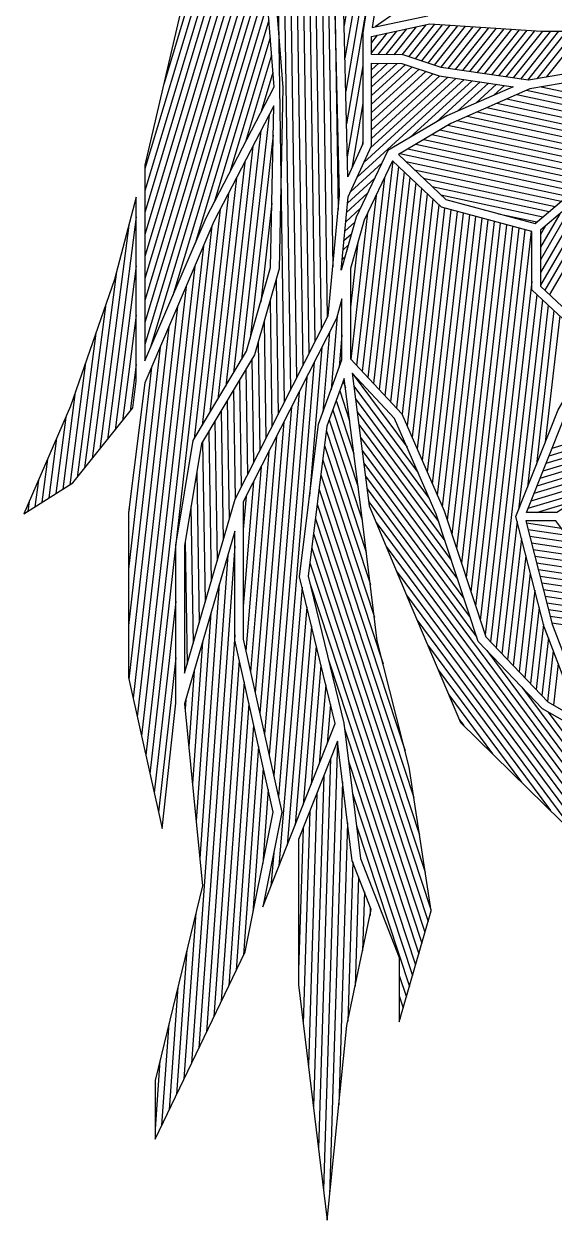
# Model space of a CAD drawing. Header units: inches. Extents: x 2353 to 7560, y 2047 to 3875.
# Drawn here: x 5100.2 to 5290.6, y 3191.6 to 3620.8 of the extents above; entities that cross this region are included whole.
import ezdxf

# ---------------------------------------------------------------- set-up
doc = ezdxf.new("R2010")
doc.units = ezdxf.units.IN
doc.header["$MEASUREMENT"] = 0
for name, color, linetype in [('Layer1', 2, 'Continuous'), ('Layer2', 3, 'Continuous'), ('Layer3', 4, 'Continuous'), ('Layer4', 5, 'Continuous'), ('offsets', 1, 'Continuous')]:
    doc.layers.add(name, color=color, linetype=linetype)

msp = doc.modelspace()

# ---------------------------------------------------------------- linework, layer by layer
at = {"layer": 'Layer1'}
for p, q in [((5209.76, 3769.97), (5213.1, 3554.22)), ((5207.55, 3766.43), (5211.14, 3533.7)), ((5205.33, 3762.9), (5209.15, 3515.45)), ((5200.89, 3755.82), (5204.74, 3506.77)), ((5203.11, 3759.36), (5206.94, 3511.11)), ((5203.11, 3759.36), (5206.94, 3511.11)), ((5198.67, 3752.28), (5202.53, 3502.43)), ((5196.49, 3746.8), (5200.33, 3498.09)), ((5194.37, 3736.72), (5198.12, 3493.75)), ((5192.25, 3726.65), (5195.92, 3489.41)), ((5190.14, 3716.57), (5193.71, 3485.07)), ((5190.14, 3716.57), (5193.71, 3485.07)), ((5232.65, 3571.64), (5223.75, 3493.94)), ((5234.71, 3569.68), (5225.79, 3491.76)), ((5236.78, 3567.72), (5227.83, 3489.58)), ((5229.67, 3565.55), (5221.72, 3496.11)), ((5238.84, 3565.76), (5229.87, 3487.41)), ((5240.9, 3563.8), (5231.91, 3485.23)), ((5226.66, 3559.27), (5219.68, 3498.29)), ((5242.96, 3561.84), (5233.95, 3483.06)), ((5245.03, 3559.88), (5235.98, 3480.82)), ((5247.09, 3557.91), (5237.79, 3476.66)), ((5249.15, 3555.95), (5239.6, 3472.49)), ((5251.29, 3554.7), (5241.41, 3468.33)), ((5253.51, 3554.11), (5243.22, 3464.16)), ((5223.65, 3552.99), (5217.64, 3500.46)), ((5255.73, 3553.51), (5245.03, 3460)), ((5257.95, 3552.92), (5246.84, 3455.83)), ((5260.17, 3552.33), (5248.65, 3451.67)), ((5262.39, 3551.73), (5250.46, 3447.5)), ((5264.61, 3551.14), (5252.2, 3442.71)), ((5266.83, 3550.54), (5253.9, 3437.57)), ((5269.05, 3549.95), (5255.6, 3432.44)), ((5271.27, 3549.36), (5257.29, 3427.3)), ((5273.49, 3548.76), (5258.99, 3422.17)), ((5275.71, 3548.17), (5260.69, 3417.03)), ((5277.92, 3547.58), (5262.39, 3411.9)), ((5280.14, 3546.98), (5264.09, 3406.77)), ((5282.36, 3546.39), (5265.79, 3401.63)), ((5220.16, 3542.49), (5217.49, 3519.14)), ((5190.76, 3529.02), (5191.51, 3480.73)), ((5282.59, 3528.4), (5267.78, 3399.06)), ((5284.35, 3523.76), (5269.83, 3396.92)), ((5188.6, 3521.54), (5189.3, 3476.39)), ((5286.41, 3521.83), (5277.78, 3446.46)), ((5288.48, 3519.9), (5281, 3454.57)), ((5290.54, 3517.97), (5284.22, 3462.68)), ((5292.61, 3516.03), (5287.43, 3470.79)), ((5186.45, 3514.06), (5187.09, 3472.05)), ((5184.29, 3506.58), (5184.89, 3467.71)), ((5182.11, 3500.62), (5182.68, 3463.37)), ((5179.89, 3496.91), (5180.48, 3459.03)), ((5179.89, 3496.91), (5180.48, 3459.03)), ((5175.46, 3489.49), (5176.07, 3450.35)), ((5177.68, 3493.2), (5178.27, 3454.69)), ((5173.25, 3485.79), (5173.91, 3443)), ((5171.03, 3482.08), (5171.75, 3435.58)), ((5168.82, 3478.37), (5169.59, 3428.17)), ((5166.6, 3474.66), (5167.43, 3420.75)), ((5166.6, 3474.66), (5167.43, 3420.75)), ((5164.39, 3470.95), (5165.28, 3413.33)), ((5162.28, 3460.09), (5163.12, 3405.92)), ((5160.2, 3447.62), (5160.96, 3398.5)), ((5277.31, 3442.32), (5271.87, 3394.78)), ((5158.12, 3435.15), (5158.8, 3391.08)), ((5175.92, 3433.47), (5163.05, 3253.44)), ((5278.89, 3436.15), (5273.91, 3392.65)), ((5173.41, 3430.26), (5160.38, 3247.88)), ((5280.47, 3429.98), (5275.95, 3390.51)), ((5282.05, 3423.8), (5278, 3388.38)), ((5170.39, 3419.88), (5163.35, 3321.33)), ((5283.63, 3417.63), (5280.04, 3386.24)), ((5167.37, 3409.5), (5162.03, 3334.75)), ((5285.21, 3411.46), (5282.08, 3384.11)), ((5286.79, 3405.28), (5284.13, 3381.97)), ((5164.35, 3399.12), (5160.71, 3348.16)), ((5175.92, 3401.58), (5165.73, 3259)), ((5288.53, 3400.49), (5286.17, 3379.84)), ((5290.29, 3395.89), (5288.21, 3377.7)), ((5177.54, 3392.43), (5168.4, 3264.56)), ((5292.05, 3391.3), (5290.35, 3376.41)), ((5161.33, 3388.75), (5159.39, 3361.58)), ((5179.27, 3384.7), (5171.08, 3270.12)), ((5158.31, 3378.37), (5158.07, 3374.99)), ((5180.99, 3376.98), (5173.75, 3275.68)), ((5182.72, 3369.25), (5176.43, 3281.24)), ((5184.44, 3361.52), (5179.1, 3286.8)), ((5186.17, 3353.79), (5182.47, 3302.02)), ((5187.9, 3346.07), (5186, 3319.52)), ((5161.95, 3301.83), (5157.7, 3242.33)), ((5158.73, 3288.6), (5155.03, 3236.77)), ((5155.51, 3275.37), (5152.35, 3231.21)), ((5152.28, 3262.14), (5149.68, 3225.65)), ((5149.06, 3248.91), (5147.3, 3224.24))]:
    msp.add_line(p, q, dxfattribs=at)
at = {"layer": 'Layer2'}
for p, q in [((5248.57, 3774.25), (5216.04, 3584.95)), ((5245.42, 3769.33), (5215.76, 3596.73)), ((5242.27, 3764.41), (5215.48, 3608.51)), ((5239.12, 3759.49), (5215.2, 3620.3)), ((5234.06, 3618.24), (5227.35, 3609.82)), ((5237.57, 3619), (5230.21, 3609.78)), ((5241.08, 3619.75), (5233.08, 3609.73)), ((5244.59, 3620.51), (5235.95, 3609.68)), ((5247.64, 3620.68), (5238.35, 3609.04)), ((5250.41, 3620.5), (5240.65, 3608.29)), ((5253.17, 3620.32), (5242.96, 3607.53)), ((5255.94, 3620.15), (5245.26, 3606.77)), ((5258.7, 3619.97), (5247.57, 3606.02)), ((5261.47, 3619.79), (5249.87, 3605.26)), ((5264.23, 3619.61), (5252.45, 3604.85)), ((5267, 3619.44), (5255.05, 3604.47)), ((5269.76, 3619.26), (5257.65, 3604.09)), ((5272.53, 3619.08), (5260.26, 3603.71)), ((5275.3, 3618.9), (5262.86, 3603.32)), ((5278.06, 3618.72), (5265.46, 3602.94)), ((5280.83, 3618.55), (5268.07, 3602.56)), ((5283.59, 3618.37), (5270.67, 3602.18)), ((5286.38, 3618.22), (5273.27, 3601.8)), ((5289.29, 3618.22), (5275.88, 3601.42)), ((5292.2, 3618.22), (5278.48, 3601.03)), ((5295.1, 3618.22), (5281.08, 3600.65)), ((5298.01, 3618.22), (5284.34, 3601.09)), ((5300.92, 3618.22), (5287.7, 3601.66)), ((5230.55, 3617.49), (5225, 3610.53)), ((5227.04, 3616.73), (5225, 3614.17)), ((5221.92, 3605.72), (5216.32, 3573.16)), ((5221.92, 3592.3), (5217.92, 3569.03)), ((5188.28, 3588.16), (5178.32, 3500.3)), ((5185.35, 3582.52), (5175.5, 3495.57)), ((5189.74, 3580.91), (5181.48, 3507.95)), ((5182.43, 3576.89), (5172.68, 3490.85)), ((5221.92, 3578.88), (5221.62, 3577.13)), ((5179.5, 3571.25), (5169.86, 3486.12)), ((5316.73, 3571.51), (5288.93, 3523.69)), ((5312.98, 3569.58), (5287.22, 3525.28)), ((5176.58, 3565.61), (5167.04, 3481.39)), ((5308.21, 3565.89), (5285.67, 3527.13)), ((5173.65, 3559.98), (5164.21, 3476.67)), ((5303.02, 3561.5), (5285.67, 3531.65)), ((5170.73, 3554.34), (5161.39, 3471.94)), ((5189.26, 3556.48), (5185.25, 3521.02)), ((5297.84, 3557.11), (5285.67, 3536.17)), ((5292.66, 3552.72), (5285.67, 3540.7)), ((5167.76, 3548.35), (5145.48, 3351.69)), ((5287.48, 3548.33), (5285.67, 3545.22)), ((5164.65, 3541.1), (5143.97, 3358.5)), ((5161.55, 3533.86), (5142.45, 3365.32)), ((5158.44, 3526.61), (5140.94, 3372.14)), ((5155.33, 3519.37), (5139.42, 3378.95)), ((5152.22, 3512.12), (5137.91, 3385.77)), ((5149.11, 3504.87), (5137.8, 3404.97)), ((5146.01, 3497.63), (5137.8, 3425.16)), ((5218.09, 3495.48), (5237.78, 3468.93)), ((5218.68, 3490.87), (5241.79, 3459.73)), ((5219.27, 3486.25), (5245.79, 3450.52)), ((5219.87, 3481.64), (5249.11, 3442.23)), ((5220.46, 3477.03), (5251.39, 3435.35)), ((5221.05, 3472.42), (5253.67, 3428.46)), ((5221.65, 3467.8), (5255.94, 3421.58)), ((5222.24, 3463.19), (5258.22, 3414.7)), ((5222.83, 3458.58), (5260.5, 3407.81)), ((5223.42, 3453.97), (5262.78, 3400.93)), ((5137.96, 3446.81), (5137.8, 3445.35)), ((5224.02, 3449.35), (5307.94, 3336.26)), ((5226.67, 3441.96), (5323.11, 3311.99)), ((5230.3, 3433.26), (5321.39, 3310.5)), ((5233.93, 3424.55), (5315.83, 3314.19)), ((5154.78, 3413.57), (5147, 3344.87)), ((5237.56, 3415.85), (5310, 3318.22)), ((5241.33, 3406.95), (5299.63, 3328.39)), ((5245.14, 3398.01), (5289.25, 3338.56)), ((5266.41, 3396.03), (5304.21, 3345.09)), ((5154.78, 3393.38), (5148.51, 3338.05)), ((5248.94, 3389.07), (5278.88, 3348.73)), ((5279.03, 3382.84), (5303.6, 3349.73)), ((5252.74, 3380.13), (5268.5, 3358.9)), ((5288.47, 3373.93), (5302.99, 3354.36)), ((5256.55, 3371.19), (5258.13, 3369.07)), ((5212.79, 3363.48), (5207.78, 3202.44)), ((5210.33, 3357.23), (5205.98, 3217.37)), ((5207.86, 3350.98), (5204.17, 3232.3)), ((5214.61, 3348.84), (5210, 3200.56)), ((5205.39, 3344.73), (5202.36, 3247.23)), ((5202.92, 3338.48), (5200.55, 3262.15)), ((5200.45, 3332.23), (5198.87, 3281.36)), ((5216.43, 3334.19), (5213.28, 3232.93)), ((5218.27, 3320.2), (5216.49, 3262.94)), ((5220.37, 3314.81), (5219.15, 3275.62)), ((5222.48, 3309.43), (5221.82, 3288.29)), ((5224.58, 3304.04), (5224.49, 3300.97))]:
    msp.add_line(p, q, dxfattribs=at)
at = {"layer": 'Layer3'}
for p, q in [((5182.93, 3699.25), (5143.66, 3568.86)), ((5182.76, 3690.82), (5143.66, 3560.98)), ((5183.25, 3684.57), (5143.66, 3553.1)), ((5176.12, 3684.52), (5150.42, 3599.17)), ((5183.75, 3678.32), (5143.66, 3545.22)), ((5184.24, 3672.08), (5143.66, 3537.34)), ((5184.73, 3665.83), (5143.66, 3529.45)), ((5185.22, 3659.58), (5143.66, 3521.57)), ((5185.71, 3653.33), (5143.66, 3513.69)), ((5186.21, 3647.09), (5143.66, 3505.81)), ((5186.7, 3640.84), (5145.73, 3504.81)), ((5187.19, 3634.59), (5153.7, 3523.39)), ((5187.68, 3628.35), (5161.67, 3541.97)), ((5187.68, 3628.35), (5161.67, 3541.97)), ((5188.17, 3622.1), (5168.48, 3556.7)), ((5188.66, 3615.85), (5174.13, 3567.59)), ((5189.16, 3609.6), (5179.79, 3578.48)), ((5225, 3604.35), (5227.62, 3606.74)), ((5225, 3601.27), (5230.93, 3606.68)), ((5225, 3598.2), (5234.25, 3606.63)), ((5225, 3595.12), (5237.14, 3606.19)), ((5225, 3592.05), (5239.62, 3605.38)), ((5189.65, 3603.36), (5185.44, 3589.38)), ((5219.84, 3565.82), (5258.29, 3600.88)), ((5222.24, 3571.09), (5255.39, 3601.31)), ((5224.65, 3576.35), (5252.48, 3601.73)), ((5225, 3588.97), (5242.1, 3604.57)), ((5225, 3585.9), (5244.58, 3603.75)), ((5225, 3582.82), (5247.06, 3602.94)), ((5225, 3579.75), (5249.58, 3602.16)), ((5238.67, 3579.91), (5261.2, 3600.45)), ((5248.22, 3585.54), (5264.1, 3600.03)), ((5255.96, 3589.53), (5267.01, 3599.6)), ((5262.47, 3592.38), (5269.92, 3599.18)), ((5268.97, 3595.24), (5272.82, 3598.75)), ((5275.47, 3598.09), (5275.73, 3598.32)), ((5217.43, 3560.55), (5228.83, 3570.94)), ((5216.41, 3556.54), (5226.22, 3565.49)), ((5216.09, 3553.18), (5223.61, 3560.03)), ((5215.77, 3549.81), (5221, 3554.57)), ((5215.45, 3546.44), (5218.99, 3549.67)), ((5215.13, 3543.07), (5217.82, 3545.53)), ((5214.81, 3539.71), (5216.65, 3541.39)), ((5214.49, 3536.34), (5215.48, 3537.24)), ((5212.7, 3516.1), (5210.51, 3489.56)), ((5209.93, 3510.19), (5207.56, 3481.46)), ((5214.41, 3509.2), (5213.46, 3497.66)), ((5207.21, 3504.83), (5202.78, 3451.35)), ((5204.49, 3499.47), (5191.59, 3343.64)), ((5289.87, 3468.6), (5388.53, 3498.4)), ((5201.76, 3494.11), (5189.93, 3351.09)), ((5286.67, 3460.51), (5395.91, 3493.51)), ((5287.74, 3463.2), (5393.45, 3495.14)), ((5288.81, 3465.9), (5390.99, 3496.77)), ((5285.6, 3457.81), (5397.12, 3491.5)), ((5199.04, 3488.75), (5188.27, 3358.54)), ((5284.53, 3455.11), (5397.12, 3489.13)), ((5196.32, 3483.39), (5186.6, 3365.99)), ((5193.59, 3478.04), (5184.94, 3373.44)), ((5190.87, 3472.68), (5183.28, 3380.89)), ((5188.15, 3467.32), (5181.61, 3388.33)), ((5283.46, 3452.41), (5331.98, 3467.07)), ((5185.42, 3461.96), (5179.95, 3395.78)), ((5182.7, 3456.6), (5179, 3411.84)), ((5282.39, 3449.72), (5312.49, 3458.81)), ((5179.98, 3451.24), (5179, 3439.41)), ((5281.32, 3447.02), (5305.33, 3454.27)), ((5284.31, 3445.55), (5298.17, 3449.74)), ((5200.08, 3418.68), (5191.81, 3318.73)), ((5201.78, 3411.68), (5194.7, 3326.04)), ((5203.48, 3404.68), (5197.58, 3333.35)), ((5205.19, 3397.68), (5200.47, 3340.65)), ((5206.89, 3390.68), (5203.35, 3347.96)), ((5208.59, 3383.68), (5206.24, 3355.27)), ((5210.29, 3376.68), (5209.12, 3362.57)), ((5189.92, 3323.37), (5188.93, 3311.43)), ((5186.05, 3304.2), (5186.05, 3304.12))]:
    msp.add_line(p, q, dxfattribs=at)
at = {"layer": 'Layer4'}
for p, q in [((5283.07, 3659.72), (5226.4, 3619.74)), ((5280.72, 3597.03), (5336.4, 3585.11)), ((5285.94, 3598.24), (5339.58, 3586.75)), ((5270.05, 3592.35), (5326.84, 3580.19)), ((5273.6, 3593.91), (5330.02, 3581.83)), ((5277.16, 3595.47), (5333.21, 3583.47)), ((5262.93, 3589.22), (5320.46, 3576.9)), ((5266.49, 3590.78), (5323.65, 3578.54)), ((5252.49, 3584.49), (5310.9, 3571.98)), ((5255.81, 3586.1), (5314.09, 3573.62)), ((5259.37, 3587.66), (5317.28, 3575.26)), ((5243.82, 3579.37), (5304.11, 3566.46)), ((5246.71, 3581.08), (5306.3, 3568.32)), ((5249.6, 3582.78), (5308.49, 3570.17)), ((5238.04, 3575.96), (5299.73, 3562.75)), ((5240.93, 3577.67), (5301.92, 3564.61)), ((5235.15, 3574.26), (5297.54, 3560.9)), ((5237.3, 3571.47), (5295.35, 3559.04)), ((5240.46, 3568.47), (5293.17, 3557.19)), ((5243.61, 3565.47), (5290.98, 3555.33)), ((5246.76, 3562.48), (5288.79, 3553.48)), ((5249.92, 3559.48), (5286.6, 3551.62)), ((5270.63, 3552.72), (5284.41, 3549.77)), ((5137.89, 3548.55), (5127.48, 3468.26)), ((5140.58, 3533.98), (5132.94, 3475.04)), ((5133.45, 3531.95), (5124.75, 3464.87)), ((5129.66, 3520.38), (5122.02, 3461.48)), ((5140.58, 3516.3), (5135.67, 3478.43)), ((5126, 3509.84), (5119.29, 3458.09)), ((5122.34, 3499.3), (5116.66, 3455.49)), ((5140.58, 3498.63), (5138.4, 3481.81)), ((5214.89, 3492.6), (5215.65, 3490.3)), ((5118.68, 3488.76), (5114.16, 3453.91)), ((5212.38, 3485.7), (5218.7, 3466.53)), ((5213.63, 3489.15), (5217.17, 3478.42)), ((5211.12, 3482.25), (5220.23, 3454.65)), ((5115.23, 3479.77), (5111.67, 3452.33)), ((5209.87, 3478.81), (5221.73, 3442.87)), ((5111.95, 3472.2), (5109.17, 3450.75)), ((5208.82, 3474.74), (5223.17, 3431.25)), ((5208.16, 3469.49), (5224.61, 3419.63)), ((5108.68, 3464.63), (5106.68, 3449.17)), ((5207.5, 3464.23), (5226.05, 3408.01)), ((5105.41, 3457.07), (5104.18, 3447.59)), ((5206.84, 3458.97), (5229.18, 3391.26)), ((5206.18, 3453.71), (5237.12, 3359.95)), ((5102.14, 3449.5), (5101.68, 3446.01)), ((5205.53, 3448.45), (5240.25, 3343.21)), ((5204.87, 3443.19), (5242.27, 3329.82)), ((5204.21, 3437.93), (5244.3, 3316.43)), ((5293.24, 3439.79), (5280.66, 3441.67)), ((5295.18, 3437.21), (5281.27, 3439.28)), ((5297.12, 3434.62), (5281.88, 3436.89)), ((5299.06, 3432.03), (5282.49, 3434.5)), ((5203.55, 3432.67), (5246.33, 3303.04)), ((5300.99, 3429.44), (5283.1, 3432.12)), ((5302.93, 3426.86), (5283.72, 3429.73)), ((5202.9, 3427.42), (5245.32, 3298.82)), ((5304.87, 3424.27), (5284.33, 3427.34)), ((5306.38, 3421.75), (5284.94, 3424.95)), ((5307.66, 3419.26), (5285.55, 3422.56)), ((5202.88, 3420.21), (5244.21, 3294.93)), ((5308.93, 3416.77), (5286.16, 3420.17)), ((5310.21, 3414.28), (5286.77, 3417.78)), ((5311.48, 3411.8), (5287.39, 3415.39)), ((5312.76, 3409.31), (5288, 3413.01)), ((5314.03, 3406.82), (5288.61, 3410.62)), ((5315.31, 3404.33), (5289.22, 3408.23)), ((5316.58, 3401.84), (5289.83, 3405.84)), ((5209.57, 3392.68), (5243.1, 3291.04)), ((5215.35, 3367.92), (5241.99, 3287.16)), ((5216.79, 3356.29), (5240.88, 3283.27)), ((5218.23, 3344.67), (5239.77, 3279.39)), ((5219.68, 3333.04), (5238.66, 3275.5)), ((5221.12, 3321.42), (5221.23, 3321.09)), ((5235, 3279.33), (5237.55, 3271.62)), ((5235, 3272.08), (5236.44, 3267.73)), ((5235, 3264.82), (5235.33, 3263.85))]:
    msp.add_line(p, q, dxfattribs=at)
msp.add_lwpolyline([(5140.58, 3558.61), (5132.7, 3529.15), (5116.93, 3483.7), (5100.23, 3445.09), (5117.74, 3456.17), (5139.39, 3483.04), (5140.58, 3492.58)], close=True, dxfattribs=at)
at = {"layer": 'offsets'}
msp.add_line((5140.58, 3551.65), (5130.21, 3471.65), dxfattribs=at)
for points in [[(5229.66, 3749.8), (5265.01, 3805.87), (5334.99, 3829.62), (5297.31, 3836.85), (5251.46, 3825.72), (5213.73, 3776.29), (5197.12, 3749.8), (5185.55, 3694.71), (5193.16, 3597.99), (5191.88, 3532.91), (5183.01, 3502.13), (5163.98, 3470.26), (5157.86, 3433.58), (5157.86, 3387.85), (5176.02, 3450.25), (5209.46, 3516.06), (5213.57, 3559.24), (5211.65, 3639.96), (5211.65, 3695.7)], [(5232.91, 3749.8), (5267.61, 3803.98), (5320.28, 3822.47), (5275.67, 3784.53), (5254.23, 3749.8), (5237.19, 3679.66), (5226.12, 3644.82), (5221.92, 3617.66), (5221.92, 3577.79), (5216.5, 3565.92), (5214.73, 3640), (5214.73, 3695.2)], [(5183.7, 3700.93), (5164.36, 3659.08), (5143.66, 3570.14), (5143.66, 3499.98), (5165.66, 3551.26), (5190.05, 3598.26), (5182.44, 3694.91)], [(5225.32, 3619.51), (5245.09, 3623.76), (5268.35, 3644.15), (5290.38, 3649.42), (5275.06, 3671), (5251.9, 3678.35), (5229.99, 3646.06), (5230.47, 3648.34), (5229.13, 3644.12)], [(5225, 3616.29), (5245.92, 3620.79), (5285.93, 3618.22), (5303.5, 3618.22), (5338.08, 3620.56), (5345.05, 3620.28), (5325.78, 3608.12), (5281.45, 3600.6), (5250.07, 3605.2), (5236.42, 3609.67), (5225, 3609.86)], [(5348.03, 3618.52), (5326.91, 3605.19), (5281.91, 3597.55), (5253.52, 3585.09), (5234.67, 3573.98), (5251.7, 3557.78), (5283.75, 3549.21), (5310.18, 3571.61), (5343.3, 3588.67), (5344.22, 3592.91)], [(5225, 3606.78), (5235.9, 3606.6), (5249.36, 3602.19), (5275.93, 3598.29), (5252.11, 3587.84), (5230.94, 3575.36), (5219.49, 3551.43), (5214.11, 3532.41), (5216.62, 3558.78), (5225, 3577.12)], [(5189.95, 3591.38), (5168.44, 3549.94), (5143.63, 3492.07), (5137.8, 3445.49), (5137.8, 3386.27), (5149.82, 3332.15), (5154.78, 3377.13), (5154.78, 3433.84), (5161.03, 3471.34), (5180.16, 3503.36), (5188.81, 3533.37)], [(5342.46, 3584.77), (5311.9, 3569.03), (5285.67, 3546.8), (5285.67, 3526.73), (5307.28, 3506.54), (5320.11, 3514.08), (5316.24, 3520.31), (5316.24, 3529), (5323.46, 3539.52), (5333.89, 3547.3), (5337.45, 3561.54)], [(5217.49, 3533.04), (5217.49, 3500.62), (5235.92, 3480.95), (5251.09, 3446.05), (5266.04, 3400.88), (5288.38, 3377.53), (5299.83, 3371.03), (5287, 3404.49), (5276.85, 3444.11), (5292.01, 3482.33), (5305.11, 3504.35), (5282.59, 3525.4), (5282.59, 3546.33), (5250.14, 3555.01), (5232.6, 3571.69), (5222.38, 3550.34)], [(5214.41, 3522.15), (5212.41, 3515.06), (5179, 3449.31), (5179, 3400.04), (5192.86, 3337.97), (5186.03, 3304.07), (5211.97, 3369.78), (5199.17, 3422.44), (5206.03, 3477.26), (5214.41, 3500.28)], [(5280.74, 3445.55), (5294.78, 3480.97), (5308.19, 3503.5), (5322.46, 3511.89), (5339.77, 3506.87), (5353.62, 3499.86), (5367.9, 3502.29), (5382.67, 3502.29), (5397.12, 3492.71), (5397.12, 3481.13), (5390.71, 3475.07), (5367.01, 3475.07), (5341.36, 3470.66), (5315.7, 3460.85), (5291.56, 3445.55)], [(5215.23, 3493.53), (5209.04, 3476.53), (5202.3, 3422.62), (5215.1, 3369.95), (5221.13, 3321.34), (5235, 3285.84), (5235, 3262.72), (5246.4, 3302.56), (5238.6, 3354.1), (5227.11, 3399.42), (5221.18, 3447.28)], [(5301.38, 3366.6), (5286.46, 3375.07), (5263.33, 3399.25), (5248.21, 3444.94), (5233.31, 3479.23), (5218.09, 3495.48), (5224.21, 3447.87), (5238.15, 3414.42), (5256.97, 3370.2), (5311.35, 3316.9), (5325.81, 3307.69), (5304.69, 3341.44)], [(5291.24, 3442.47), (5280.45, 3442.47), (5289.94, 3405.43), (5304.31, 3367.95), (5307.66, 3342.51), (5331.96, 3303.65), (5351.34, 3282.01), (5380.39, 3269.24), (5404.19, 3269.24), (5431.9, 3306.73), (5431.9, 3339.87), (5403.5, 3344.41), (5358.56, 3353.99), (5324.3, 3386.77), (5305.57, 3423.34)], [(5157.88, 3376.9), (5164.31, 3311.51), (5147.3, 3241.67), (5147.3, 3220.71), (5179.61, 3287.85), (5189.71, 3337.94), (5175.92, 3399.7), (5175.92, 3438.87)], [(5212.79, 3363.48), (5198.87, 3328.22), (5198.87, 3275.98), (5209.09, 3191.63), (5216.17, 3261.42), (5224.94, 3303.12), (5218.12, 3320.58)]]:
    msp.add_lwpolyline(points, close=True, dxfattribs=at)

doc.saveas('drawing.dxf')
